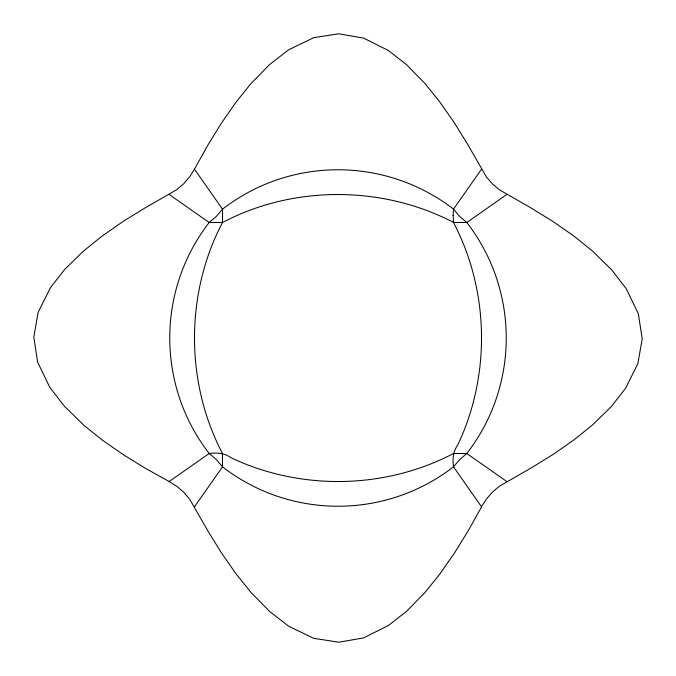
<?xml version="1.0" encoding="UTF-8"?>
<svg xmlns="http://www.w3.org/2000/svg" width="676" height="676" viewBox="0 0 676 676"><rect width="100%" height="100%" fill="white"/><g stroke="black" fill="none" stroke-linecap="round" stroke-linejoin="round"><path stroke-width="1.01" d="M222.505 222.489L222.514 209.197L216.379 216.379L209.197 222.497L222.505 222.489C185.182 293.426 185.165 382.574 222.514 453.503M453.486 222.497C478.473 270.054 486.855 325.866 478.228 378.797C474.51 401.654 467.716 424.029 457.762 444.943C453.005 451.374 452.447 459.156 453.486 466.803L481.574 506.873L468.003 531.091L454.458 553.044L439.561 574.389L424.672 592.818L406.521 611.341L388.37 625.52L363.629 637.89L338.887 642.2L313.825 638.364L288.762 626.272L269.673 611.51L250.576 591.965L235.873 573.637L221.17 552.478L207.811 530.778L189.601 499.091L183.813 492.348L176.918 486.407L169.169 481.532L145.222 468.189L123.522 454.83L102.363 440.127L84.035 425.424L64.49 406.327L49.728 387.238L37.636 362.175L33.8 337.113L38.109 312.371L50.48 287.63L64.659 269.479L83.182 251.328L101.611 236.439L122.956 221.542L144.909 207.997L176.909 189.601L183.652 183.813L189.593 176.918L194.468 169.169L207.811 145.222L221.17 123.522L235.873 102.363L250.576 84.035L269.673 64.49L288.762 49.728L313.825 37.636L338.887 33.8L363.629 38.109L388.37 50.48L406.521 64.659L424.672 83.182L439.561 101.611L454.458 122.956L468.003 144.909L486.407 176.918L492.348 183.813L499.091 189.601L530.778 207.811L552.478 221.17L573.637 235.873L591.965 250.576L611.51 269.673L626.272 288.762L638.364 313.825L642.2 338.887L637.89 363.629L625.52 388.37L611.341 406.521L592.818 424.672L574.389 439.561L553.044 454.458L531.091 468.003L499.091 486.399L492.348 492.187L486.407 499.082L481.447 506.687M194.468 506.831L222.514 466.812M481.363 169.439L453.545 209.112C385.438 156.739 290.511 156.553 222.497 209.188M209.188 222.497C156.621 290.426 156.621 385.574 209.188 453.503M466.812 453.503C519.379 385.574 519.379 290.426 466.812 222.497M453.486 466.803L459.621 459.621L466.803 453.503L506.687 481.447M466.888 222.455L506.561 194.637M209.188 453.486L169.169 481.532M453.503 466.812C385.574 519.379 290.426 519.379 222.497 466.812M222.497 222.514C293.477 185.055 382.506 185.359 453.588 222.455M453.503 453.486C405.946 478.473 350.134 486.855 297.203 478.228C274.346 474.51 251.971 467.716 231.057 457.762C224.626 452.996 216.844 452.447 209.197 453.486L216.379 459.621L222.497 466.803L222.489 453.495M453.495 453.512L466.803 453.503M169.169 194.468L209.188 222.514M222.514 209.188L194.468 169.169M453.131 215.348L453.512 222.505L466.803 222.514L459.621 216.379L453.503 209.197L453.131 215.348"/></g></svg>
